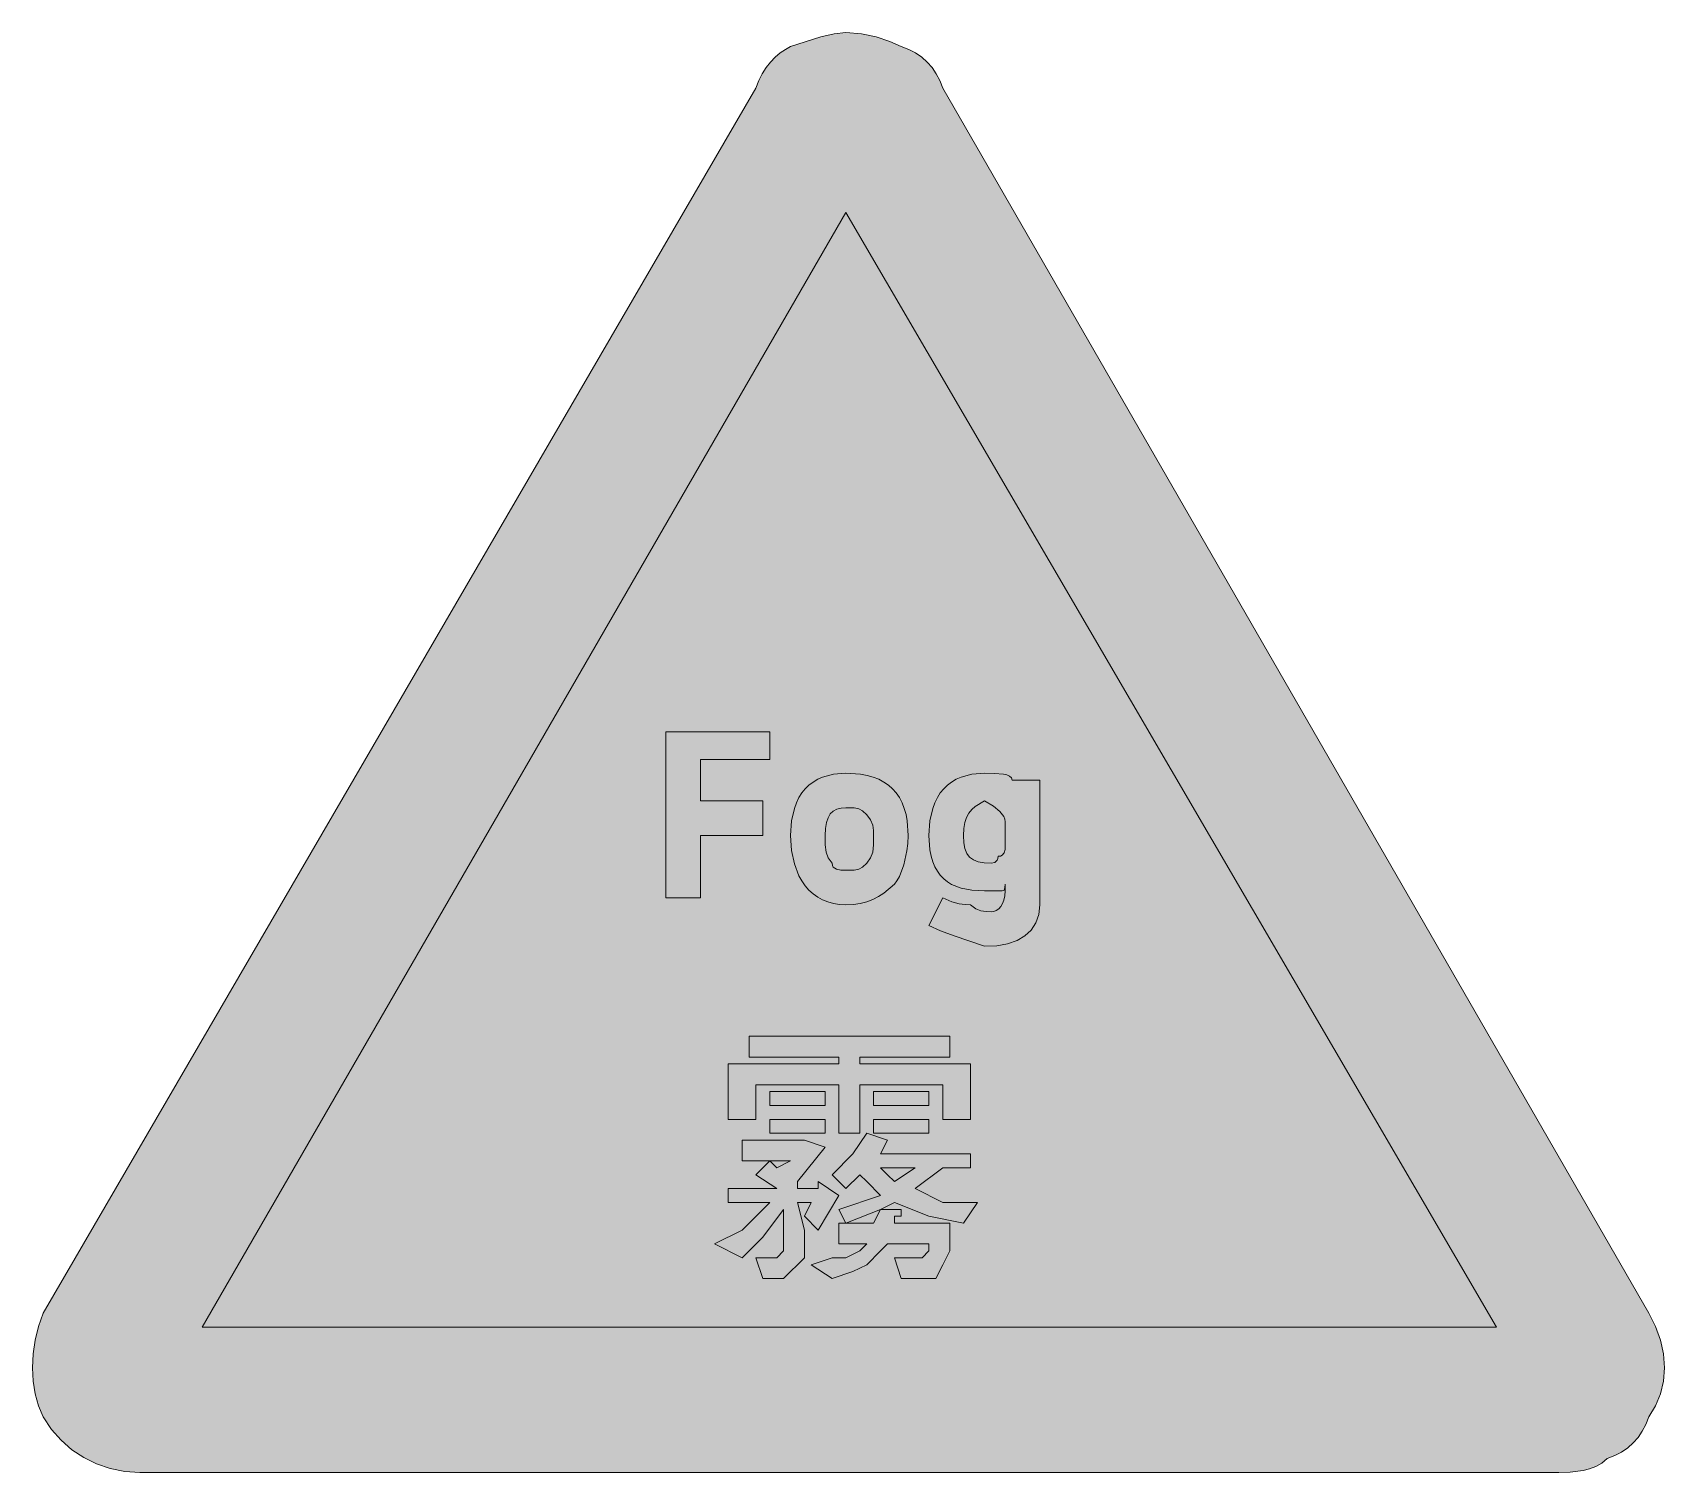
# Model space of a CAD drawing. Header units: metres. Extents: x 143 to 426, y 10 to 260.
import ezdxf

# ---------------------------------------------------------------- set-up
doc = ezdxf.new("R2010")
doc.units = ezdxf.units.M
for name, color, linetype, true_color in [('FILL_BLACK_000000', 7, 'Continuous', 0x000000), ('FILL_RED_FF0000', 7, 'Continuous', 0xff0000), ('FILL_WHITE_FFFFFF', 7, 'Continuous', 0xffffff)]:
    doc.layers.add(name, color=color, linetype=linetype, true_color=true_color)

msp = doc.modelspace()

# ---------------------------------------------------------------- hatches: boundary and pattern name
at = {"layer": 'FILL_BLACK_000000', "true_color": 0x000000}
h = msp.add_hatch(color=7, dxfattribs=at)
h.dxf.hatch_style = 1
h.paths.add_polyline_path([(258.69, 109.92), (252.69, 109.92), (252.69, 138.72), (270.69, 138.72), (270.69, 133.92), (258.69, 133.92), (258.69, 126.72), (269.49, 126.72), (269.49, 120.72), (258.69, 120.72), (258.69, 109.92)])
h = msp.add_hatch(color=7, dxfattribs=at)
h.dxf.hatch_style = 1
h.paths.add_polyline_path([(294.48, 118.06), (293.94, 115.62), (293.17, 113.63), (292.74, 112.88), (292.29, 112.32), (290.47, 110.74), (289.53, 110.13), (288.54, 109.62), (287.5, 109.23), (286.38, 108.94), (285.19, 108.78), (283.89, 108.72), (282.79, 108.78), (281.75, 108.94), (280.78, 109.21), (279.86, 109.58), (279, 110.05), (278.22, 110.62), (277.49, 111.28), (276.84, 112.02), (276.26, 112.85), (275.75, 113.76), (274.95, 115.81), (274.46, 118.14), (274.29, 120.72), (274.46, 123.25), (274.95, 125.44), (275.31, 126.42), (275.75, 127.3), (276.26, 128.1), (276.84, 128.82), (277.49, 129.45), (278.22, 130), (279, 130.47), (279.86, 130.84), (281.75, 131.35), (283.89, 131.52), (286.42, 131.35), (287.56, 131.14), (288.61, 130.84), (289.59, 130.47), (290.47, 130), (291.27, 129.45), (291.99, 128.82), (292.62, 128.1), (293.17, 127.3), (293.64, 126.42), (294.01, 125.44), (294.31, 124.39), (294.52, 123.25), (294.69, 120.72), (294.64, 119.37), (294.48, 118.06)])
h.paths.add_polyline_path([(288.54, 122.52), (288.18, 123.42), (287.49, 124.32), (286.76, 125.01), (286.14, 125.37), (285.3, 125.5), (283.89, 125.52), (283.05, 125.46), (282.31, 125.28), (281.7, 124.95), (281.19, 124.47), (280.8, 123.82), (280.51, 122.99), (280.35, 121.96), (280.29, 120.72), (280.31, 119.13), (280.44, 117.87), (280.8, 116.84), (281.49, 115.92), (281.54, 115.52), (281.7, 115.23), (282.24, 114.87), (283.01, 114.74), (283.89, 114.72), (285.3, 114.74), (286.14, 114.87), (286.76, 115.23), (287.49, 115.92), (288.18, 116.84), (288.54, 117.87), (288.67, 119.13), (288.69, 120.72), (288.67, 121.62), (288.54, 122.52)], flags=16)
h = msp.add_hatch(color=7, dxfattribs=at)
h.dxf.hatch_style = 1
h.paths.add_polyline_path([(316.83, 105.57), (316.03, 104.33), (314.94, 103.32), (313.56, 102.53), (311.92, 101.97), (310.03, 101.63), (307.89, 101.52), (302.64, 103.32), (300.3, 104.22), (298.29, 105.12), (300.69, 109.92), (302.28, 109.23), (303.54, 108.87), (304.57, 108.74), (305.49, 108.72), (306.39, 108.03), (307.29, 107.67), (308.19, 107.54), (309.09, 107.52), (309.54, 107.58), (309.97, 107.74), (310.38, 108.03), (310.74, 108.42), (311.05, 108.93), (311.28, 109.54), (311.44, 110.28), (311.49, 111.12), (311.49, 112.32), (311.47, 111.63), (311.34, 111.27), (310.98, 111.14), (310.29, 111.12), (307.89, 111.12), (305.75, 111.24), (303.86, 111.61), (302.22, 112.26), (301.49, 112.7), (300.84, 113.22), (300.26, 113.83), (299.75, 114.52), (299.31, 115.3), (298.95, 116.18), (298.66, 117.16), (298.46, 118.24), (298.29, 120.72), (298.46, 123.25), (298.95, 125.44), (299.31, 126.42), (299.75, 127.3), (300.26, 128.1), (300.84, 128.82), (301.49, 129.45), (302.22, 130), (303, 130.47), (303.86, 130.84), (305.75, 131.35), (307.89, 131.52), (309.65, 131.5), (311.19, 131.37), (311.8, 131.23), (312.28, 131.01), (312.58, 130.72), (312.69, 130.32), (317.49, 130.32), (317.49, 108.72), (317.32, 107.03), (316.83, 105.57)])
h.paths.add_polyline_path([(311.26, 124.02), (310.59, 124.92), (309.47, 125.82), (307.89, 126.72), (306.32, 125.78), (305.7, 125.24), (305.19, 124.62), (304.8, 123.88), (304.52, 123.01), (304.35, 121.96), (304.29, 120.72), (304.35, 119.48), (304.53, 118.45), (304.86, 117.62), (305.34, 116.97), (305.99, 116.49), (306.82, 116.16), (307.85, 115.98), (309.09, 115.92), (309.69, 116.07), (310.1, 116.43), (310.24, 116.72), (310.29, 117.12), (310.69, 117.17), (310.98, 117.31), (311.34, 117.72), (311.49, 118.32), (311.49, 123.12), (311.43, 123.57), (311.26, 124.02)], flags=16)
h = msp.add_hatch(color=7, dxfattribs=at)
h.dxf.hatch_style = 1
h.paths.add_polyline_path([(301.89, 85.92), (301.89, 82.32), (286.29, 82.32), (286.29, 81.12), (305.49, 81.12), (305.49, 71.52), (300.69, 71.52), (300.69, 77.52), (286.29, 77.52), (286.29, 69.12), (282.69, 69.12), (282.69, 77.52), (268.29, 77.52), (268.29, 71.52), (263.49, 71.52), (263.49, 81.12), (282.69, 81.12), (282.69, 82.32), (267.09, 82.32), (267.09, 85.92), (301.89, 85.92)])
h = msp.add_hatch(color=7, dxfattribs=at)
h.dxf.hatch_style = 1
h.paths.add_polyline_path([(280.29, 76.32), (280.29, 73.92), (270.69, 73.92), (270.69, 76.32), (280.29, 76.32)])
h = msp.add_hatch(color=7, dxfattribs=at)
h.dxf.hatch_style = 1
h.paths.add_polyline_path([(298.29, 76.32), (298.29, 73.92), (288.69, 73.92), (288.69, 76.32), (298.29, 76.32)])
h = msp.add_hatch(color=7, dxfattribs=at)
h.dxf.hatch_style = 1
h.paths.add_polyline_path([(280.29, 71.52), (280.29, 69.12), (270.69, 69.12), (270.69, 71.52), (280.29, 71.52)])
h = msp.add_hatch(color=7, dxfattribs=at)
h.dxf.hatch_style = 1
h.paths.add_polyline_path([(298.29, 71.52), (298.29, 69.12), (288.69, 69.12), (288.69, 71.52), (298.29, 71.52)])
h = msp.add_hatch(color=7, dxfattribs=at)
h.dxf.hatch_style = 1
h.paths.add_polyline_path([(265.89, 67.92), (275.49, 67.92), (276.69, 67.92), (280.29, 66.72), (275.49, 60.72), (275.49, 59.52), (279.09, 59.52), (279.09, 60.72), (282.69, 58.32), (279.09, 52.32), (276.69, 54.72), (277.89, 57.12), (275.49, 57.12), (276.69, 52.32), (276.69, 47.52), (275.49, 46.32), (274.29, 45.12), (273.09, 43.92), (270.69, 43.92), (269.49, 43.92), (268.29, 47.52), (270.69, 47.52), (271.89, 47.52), (273.09, 48.72), (273.09, 49.92), (273.09, 55.92), (269.49, 51.12), (265.89, 47.52), (261.09, 49.92), (265.89, 52.32), (270.69, 57.12), (263.49, 57.12), (263.49, 59.52), (271.89, 59.52), (268.29, 61.92), (270.69, 64.32), (265.89, 64.32), (265.89, 67.92)])
h.paths.add_polyline_path([(271.89, 63.12), (274.29, 64.32), (270.69, 64.32), (271.89, 63.12)], flags=16)
h = msp.add_hatch(color=7, dxfattribs=at)
h.dxf.hatch_style = 1
h.paths.add_polyline_path([(287.49, 60.72), (286.29, 61.92), (283.89, 59.52), (281.49, 61.92), (285.09, 65.52), (287.49, 69.12), (291.09, 67.92), (289.89, 65.52), (305.49, 65.52), (305.49, 63.12), (300.69, 63.12), (295.89, 59.52), (300.69, 57.12), (306.69, 57.12), (304.29, 53.52), (298.29, 54.72), (292.29, 57.12), (289.89, 55.92), (283.89, 53.52), (282.69, 55.92), (289.89, 58.32), (287.49, 60.72)])
h.paths.add_polyline_path([(292.29, 60.72), (295.89, 63.12), (289.89, 63.12), (291.09, 61.92), (292.29, 60.72)], flags=16)
h = msp.add_hatch(color=7, dxfattribs=at)
h.dxf.hatch_style = 1
h.paths.add_polyline_path([(292.29, 53.52), (301.89, 53.52), (301.89, 48.72), (300.69, 46.32), (299.49, 43.92), (297.09, 43.92), (293.49, 43.92), (292.29, 47.52), (294.69, 47.52), (295.89, 47.52), (297.09, 47.52), (298.29, 48.72), (298.29, 49.92), (291.09, 49.92), (289.89, 48.72), (287.49, 46.32), (285.09, 45.12), (281.49, 43.92), (277.89, 46.32), (281.49, 47.52), (283.89, 47.52), (286.29, 48.72), (287.49, 49.92), (282.69, 49.92), (282.69, 53.52), (283.89, 53.52), (288.69, 53.52), (289.89, 55.92), (292.29, 55.92), (293.49, 55.92), (293.49, 54.72), (292.29, 54.72), (292.29, 53.52)])
at = {"layer": 'FILL_RED_FF0000', "true_color": 0xff0000}
h = msp.add_hatch(color=7, dxfattribs=at)
h.dxf.hatch_style = 1
h.paths.add_polyline_path([(268.29, 250.32), (268.79, 251.61), (269.4, 252.79), (270.08, 253.86), (270.84, 254.82), (271.65, 255.66), (272.51, 256.39), (273.39, 257.01), (274.29, 257.52), (279.54, 259.17), (281.88, 259.71), (283.89, 259.92), (286.57, 259.71), (289.14, 259.17), (291.48, 258.4), (293.49, 257.52), (294.78, 257.01), (295.96, 256.39), (297.03, 255.66), (297.99, 254.82), (298.83, 253.86), (299.56, 252.79), (300.18, 251.61), (300.69, 250.32), (423.09, 37.92), (424.27, 35.62), (425.12, 33.25), (425.62, 30.85), (425.79, 28.47), (425.62, 26.14), (425.12, 23.91), (424.27, 21.83), (423.09, 19.92), (422.58, 18.63), (421.97, 17.44), (421.23, 16.38), (420.39, 15.42), (419.43, 14.58), (418.36, 13.84), (417.18, 13.23), (415.89, 12.72), (414.94, 11.93), (413.9, 11.33), (412.81, 10.91), (411.69, 10.62), (409.48, 10.36), (407.49, 10.32), (161.49, 10.32), (158.85, 10.49), (156.33, 10.98), (153.96, 11.78), (151.74, 12.87), (149.69, 14.25), (147.82, 15.89), (146.15, 17.78), (144.69, 19.92), (143.9, 21.83), (143.34, 23.91), (143, 26.14), (142.89, 28.47), (143, 30.85), (143.34, 33.25), (143.9, 35.62), (144.69, 37.92), (268.29, 250.32)])
at = {"layer": 'FILL_WHITE_FFFFFF', "true_color": 0xffffff}
h = msp.add_hatch(color=7, dxfattribs=at)
h.dxf.hatch_style = 1
h.paths.add_polyline_path([(172.29, 35.52), (283.89, 228.72), (396.69, 35.52), (172.29, 35.52)])

# ---------------------------------------------------------------- linework, layer by layer
at = {"layer": 'FILL_BLACK_000000', "lineweight": 0, "true_color": 0x000000}
for points in [[(258.69, 109.92), (252.69, 109.92), (252.69, 138.72), (270.69, 138.72), (270.69, 133.92), (258.69, 133.92), (258.69, 126.72), (269.49, 126.72), (269.49, 120.72), (258.69, 120.72)], [(294.48, 118.06), (293.94, 115.62), (293.17, 113.63), (292.74, 112.88), (292.29, 112.32), (290.47, 110.74), (289.53, 110.13), (288.54, 109.62), (287.5, 109.23), (286.38, 108.94), (285.19, 108.78), (283.89, 108.72), (282.79, 108.78), (281.75, 108.94), (280.78, 109.21), (279.86, 109.58), (279, 110.05), (278.22, 110.62), (277.49, 111.28), (276.84, 112.02), (276.26, 112.85), (275.75, 113.76), (274.95, 115.81), (274.46, 118.14), (274.29, 120.72), (274.46, 123.25), (274.95, 125.44), (275.31, 126.42), (275.75, 127.3), (276.26, 128.1), (276.84, 128.82), (277.49, 129.45), (278.22, 130), (279, 130.47), (279.86, 130.84), (281.75, 131.35), (283.89, 131.52), (286.42, 131.35), (287.56, 131.14), (288.61, 130.84), (289.59, 130.47), (290.47, 130), (291.27, 129.45), (291.99, 128.82), (292.62, 128.1), (293.17, 127.3), (293.64, 126.42), (294.01, 125.44), (294.31, 124.39), (294.52, 123.25), (294.69, 120.72), (294.64, 119.37)], [(316.83, 105.57), (316.03, 104.33), (314.94, 103.32), (313.56, 102.53), (311.92, 101.97), (310.03, 101.63), (307.89, 101.52), (302.64, 103.32), (300.3, 104.22), (298.29, 105.12), (300.69, 109.92), (302.28, 109.23), (303.54, 108.87), (304.57, 108.74), (305.49, 108.72), (306.39, 108.03), (307.29, 107.67), (308.19, 107.54), (309.09, 107.52), (309.54, 107.58), (309.97, 107.74), (310.38, 108.03), (310.74, 108.42), (311.05, 108.93), (311.28, 109.54), (311.44, 110.28), (311.49, 111.12), (311.49, 112.32), (311.47, 111.63), (311.34, 111.27), (310.98, 111.14), (310.29, 111.12), (307.89, 111.12), (305.75, 111.24), (303.86, 111.61), (302.22, 112.26), (301.49, 112.7), (300.84, 113.22), (300.26, 113.83), (299.75, 114.52), (299.31, 115.3), (298.95, 116.18), (298.66, 117.16), (298.46, 118.24), (298.29, 120.72), (298.46, 123.25), (298.95, 125.44), (299.31, 126.42), (299.75, 127.3), (300.26, 128.1), (300.84, 128.82), (301.49, 129.45), (302.22, 130), (303, 130.47), (303.86, 130.84), (305.75, 131.35), (307.89, 131.52), (309.65, 131.5), (311.19, 131.37), (311.8, 131.23), (312.28, 131.01), (312.58, 130.72), (312.69, 130.32), (317.49, 130.32), (317.49, 108.72), (317.32, 107.03)], [(288.54, 122.52), (288.18, 123.42), (287.49, 124.32), (286.76, 125.01), (286.14, 125.37), (285.3, 125.5), (283.89, 125.52), (283.05, 125.46), (282.31, 125.28), (281.7, 124.95), (281.19, 124.47), (280.8, 123.82), (280.51, 122.99), (280.35, 121.96), (280.29, 120.72), (280.31, 119.13), (280.44, 117.87), (280.8, 116.84), (281.49, 115.92), (281.54, 115.52), (281.7, 115.23), (282.24, 114.87), (283.01, 114.74), (283.89, 114.72), (285.3, 114.74), (286.14, 114.87), (286.76, 115.23), (287.49, 115.92), (288.18, 116.84), (288.54, 117.87), (288.67, 119.13), (288.69, 120.72), (288.67, 121.62)], [(311.26, 124.02), (310.59, 124.92), (309.47, 125.82), (307.89, 126.72), (306.32, 125.78), (305.7, 125.24), (305.19, 124.62), (304.8, 123.88), (304.52, 123.01), (304.35, 121.96), (304.29, 120.72), (304.35, 119.48), (304.53, 118.45), (304.86, 117.62), (305.34, 116.97), (305.99, 116.49), (306.82, 116.16), (307.85, 115.98), (309.09, 115.92), (309.69, 116.07), (310.1, 116.43), (310.24, 116.72), (310.29, 117.12), (310.69, 117.17), (310.98, 117.31), (311.34, 117.72), (311.49, 118.32), (311.49, 123.12), (311.43, 123.57)], [(301.89, 85.92), (301.89, 82.32), (286.29, 82.32), (286.29, 81.12), (305.49, 81.12), (305.49, 71.52), (300.69, 71.52), (300.69, 77.52), (286.29, 77.52), (286.29, 69.12), (282.69, 69.12), (282.69, 77.52), (268.29, 77.52), (268.29, 71.52), (263.49, 71.52), (263.49, 81.12), (282.69, 81.12), (282.69, 82.32), (267.09, 82.32), (267.09, 85.92)], [(280.29, 76.32), (280.29, 73.92), (270.69, 73.92), (270.69, 76.32)], [(298.29, 76.32), (298.29, 73.92), (288.69, 73.92), (288.69, 76.32)], [(280.29, 71.52), (280.29, 69.12), (270.69, 69.12), (270.69, 71.52)], [(298.29, 71.52), (298.29, 69.12), (288.69, 69.12), (288.69, 71.52)], [(265.89, 67.92), (275.49, 67.92), (276.69, 67.92), (280.29, 66.72), (275.49, 60.72), (275.49, 59.52), (279.09, 59.52), (279.09, 60.72), (282.69, 58.32), (279.09, 52.32), (276.69, 54.72), (277.89, 57.12), (275.49, 57.12), (276.69, 52.32), (276.69, 47.52), (275.49, 46.32), (274.29, 45.12), (273.09, 43.92), (270.69, 43.92), (269.49, 43.92), (268.29, 47.52), (270.69, 47.52), (271.89, 47.52), (273.09, 48.72), (273.09, 49.92), (273.09, 55.92), (269.49, 51.12), (265.89, 47.52), (261.09, 49.92), (265.89, 52.32), (270.69, 57.12), (263.49, 57.12), (263.49, 59.52), (271.89, 59.52), (268.29, 61.92), (270.69, 64.32), (265.89, 64.32)], [(287.49, 60.72), (286.29, 61.92), (283.89, 59.52), (281.49, 61.92), (285.09, 65.52), (287.49, 69.12), (291.09, 67.92), (289.89, 65.52), (305.49, 65.52), (305.49, 63.12), (300.69, 63.12), (295.89, 59.52), (300.69, 57.12), (306.69, 57.12), (304.29, 53.52), (298.29, 54.72), (292.29, 57.12), (289.89, 55.92), (283.89, 53.52), (282.69, 55.92), (289.89, 58.32)], [(271.89, 63.12), (274.29, 64.32), (270.69, 64.32)], [(292.29, 60.72), (295.89, 63.12), (289.89, 63.12), (291.09, 61.92)], [(292.29, 53.52), (301.89, 53.52), (301.89, 48.72), (300.69, 46.32), (299.49, 43.92), (297.09, 43.92), (293.49, 43.92), (292.29, 47.52), (294.69, 47.52), (295.89, 47.52), (297.09, 47.52), (298.29, 48.72), (298.29, 49.92), (291.09, 49.92), (289.89, 48.72), (287.49, 46.32), (285.09, 45.12), (281.49, 43.92), (277.89, 46.32), (281.49, 47.52), (283.89, 47.52), (286.29, 48.72), (287.49, 49.92), (282.69, 49.92), (282.69, 53.52), (283.89, 53.52), (288.69, 53.52), (289.89, 55.92), (292.29, 55.92), (293.49, 55.92), (293.49, 54.72), (292.29, 54.72)]]:
    msp.add_lwpolyline(points, close=True, dxfattribs=at)
at = {"layer": 'FILL_RED_FF0000', "lineweight": 0, "true_color": 0xff0000}
msp.add_lwpolyline([(268.29, 250.32), (268.79, 251.61), (269.4, 252.79), (270.08, 253.86), (270.84, 254.82), (271.65, 255.66), (272.51, 256.39), (273.39, 257.01), (274.29, 257.52), (279.54, 259.17), (281.88, 259.71), (283.89, 259.92), (286.57, 259.71), (289.14, 259.17), (291.48, 258.4), (293.49, 257.52), (294.78, 257.01), (295.96, 256.39), (297.03, 255.66), (297.99, 254.82), (298.83, 253.86), (299.56, 252.79), (300.18, 251.61), (300.69, 250.32), (423.09, 37.92), (424.27, 35.62), (425.12, 33.25), (425.62, 30.85), (425.79, 28.47), (425.62, 26.14), (425.12, 23.91), (424.27, 21.83), (423.09, 19.92), (422.58, 18.63), (421.97, 17.44), (421.23, 16.38), (420.39, 15.42), (419.43, 14.58), (418.36, 13.84), (417.18, 13.23), (415.89, 12.72), (414.94, 11.93), (413.9, 11.33), (412.81, 10.91), (411.69, 10.62), (409.48, 10.36), (407.49, 10.32), (161.49, 10.32), (158.85, 10.49), (156.33, 10.98), (153.96, 11.78), (151.74, 12.87), (149.69, 14.25), (147.82, 15.89), (146.15, 17.78), (144.69, 19.92), (143.9, 21.83), (143.34, 23.91), (143, 26.14), (142.89, 28.47), (143, 30.85), (143.34, 33.25), (143.9, 35.62), (144.69, 37.92)], close=True, dxfattribs=at)
at = {"layer": 'FILL_WHITE_FFFFFF', "lineweight": 0, "true_color": 0xff0000}
msp.add_lwpolyline([(172.29, 35.52), (283.89, 228.72), (396.69, 35.52)], close=True, dxfattribs=at)

doc.saveas('drawing.dxf')
